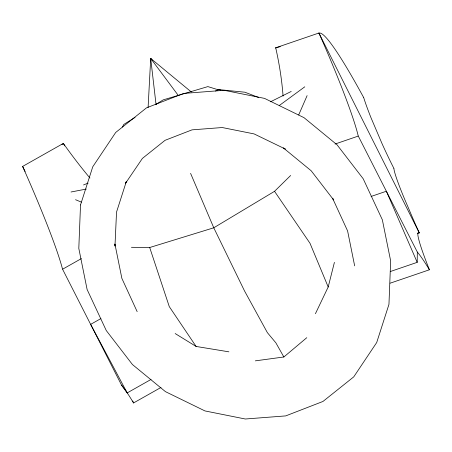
<?xml version="1.0" encoding="UTF-8"?>
<svg xmlns="http://www.w3.org/2000/svg" width="452" height="452" viewBox="0 0 452 452"><rect width="100%" height="100%" fill="white"/><g stroke="black" fill="none" stroke-linecap="round" stroke-linejoin="round"><path stroke-width="0.68" d="M390.63 271.432L417.207 262.335L417.315 252.046L358.295 136.08L335.039 144.041M148.098 107.548L150.702 58.432L191.365 92.01M315.423 313.716L328.197 286.975L334.407 262.375M298.687 114.949L307.111 95.626M122.509 127.046L123.701 124.498L135.075 117.407M131.425 247.306L149.702 247.521L213.773 227.791L274.539 191.315L290.636 175.495M255.346 360.854L283.862 356.984L306.784 337.695M279.296 105.519L304.784 86.812M155.431 104.723L163.212 99.869L207.869 86.603L218.576 89.897M62.489 269.047A128.684 9.741 65.7 0 0 22.617 166.426L63.342 143.408A128.684 27.713 55.3 0 0 89.931 178.015M81.371 258.606L62.574 269.222L121.594 385.194A165.85 12.554 65.7 0 1 133.538 402.952L160.997 387.449M100.949 318.553L90.643 324.372L127.21 392.901L151.041 379.437M270.494 101.802L291.229 91.451M215.468 91.038L218.683 89.592L244.916 92.219L258.685 97.525M83.535 184.936L88.106 183.1M275.652 47.822L318.903 33.019L419.309 232.927A71.518 5.729 65.8 0 0 429.417 269.776L390.144 283.189M371.081 196.462L386.364 191.23L417.207 262.335M417.315 233.611L419.309 232.927A71.371 5.718 65.8 0 1 408.229 207.508A46.748 3.746 65.8 0 1 393.901 168.432M71.043 191.993L86.298 189.066M175.173 333.553L196.106 346.447L228.893 351.831M218.683 89.592L220.717 90.106M75.54 199.711L81.349 202.112M156.053 104.627L150.702 58.432L152.019 60.076M150.702 58.432L178.461 95.683M121.594 385.194L127.21 392.901M274.539 191.315L309.993 243.266L328.197 286.975M196.106 346.447L169.28 306.62L149.702 247.521M332.638 198.236L333.632 199.925L311.179 170.766L283.398 147.951L285.268 149.007L254.075 133.905L222.237 127.537L192.038 129.854L165.059 140.318L142.391 158.42L125.351 183.546L126.283 181.693L116.531 212.095L114.972 246.091L114.853 244.125M283.862 356.984L275.889 342.859L267.369 332.632L244.521 290.924L213.773 227.791L190.586 173.359M63.342 143.408L64.653 145.894M22.6 166.421L25.126 171.449M332.604 198.315L347.599 230.932L354.656 265.844M137.159 311.643L121.87 278.381L114.949 244.153M275.709 47.81A128.684 46.567 76.7 0 1 283.071 96.05M275.697 48.002A247.34 89.502 76.7 0 1 280.257 46.663M417.32 252.058A165.85 13.283 65.8 0 1 429.4 269.748M318.92 33.019A128.684 10.306 65.8 0 1 358.21 135.905M318.982 33.188A247.34 19.809 65.8 0 1 363.713 97.638M363.758 97.773A57.116 4.576 65.8 0 0 371.052 117.865L382.053 143.663A55.025 4.407 65.8 0 0 393.861 168.353M61.964 144.606A247.34 53.263 55.3 0 1 63.449 143.561M133.555 402.981A71.518 5.413 65.7 0 1 132.758 400.997M80.518 204.931L78.806 248.397L87.117 289.517L106.276 330.553L132.436 364.532L165.455 391.647L204.959 410.93L245.306 419.004L285.715 415.902L322.96 401.455L353.758 376.855L376.708 342.531L388.952 304.377L390.658 260.917L382.347 219.796L363.193 178.76L337.028 144.781L304.015 117.667L264.505 98.383L224.158 90.31L183.749 93.411L146.504 107.853L115.706 132.459L92.756 166.782L80.518 204.931"/></g></svg>
